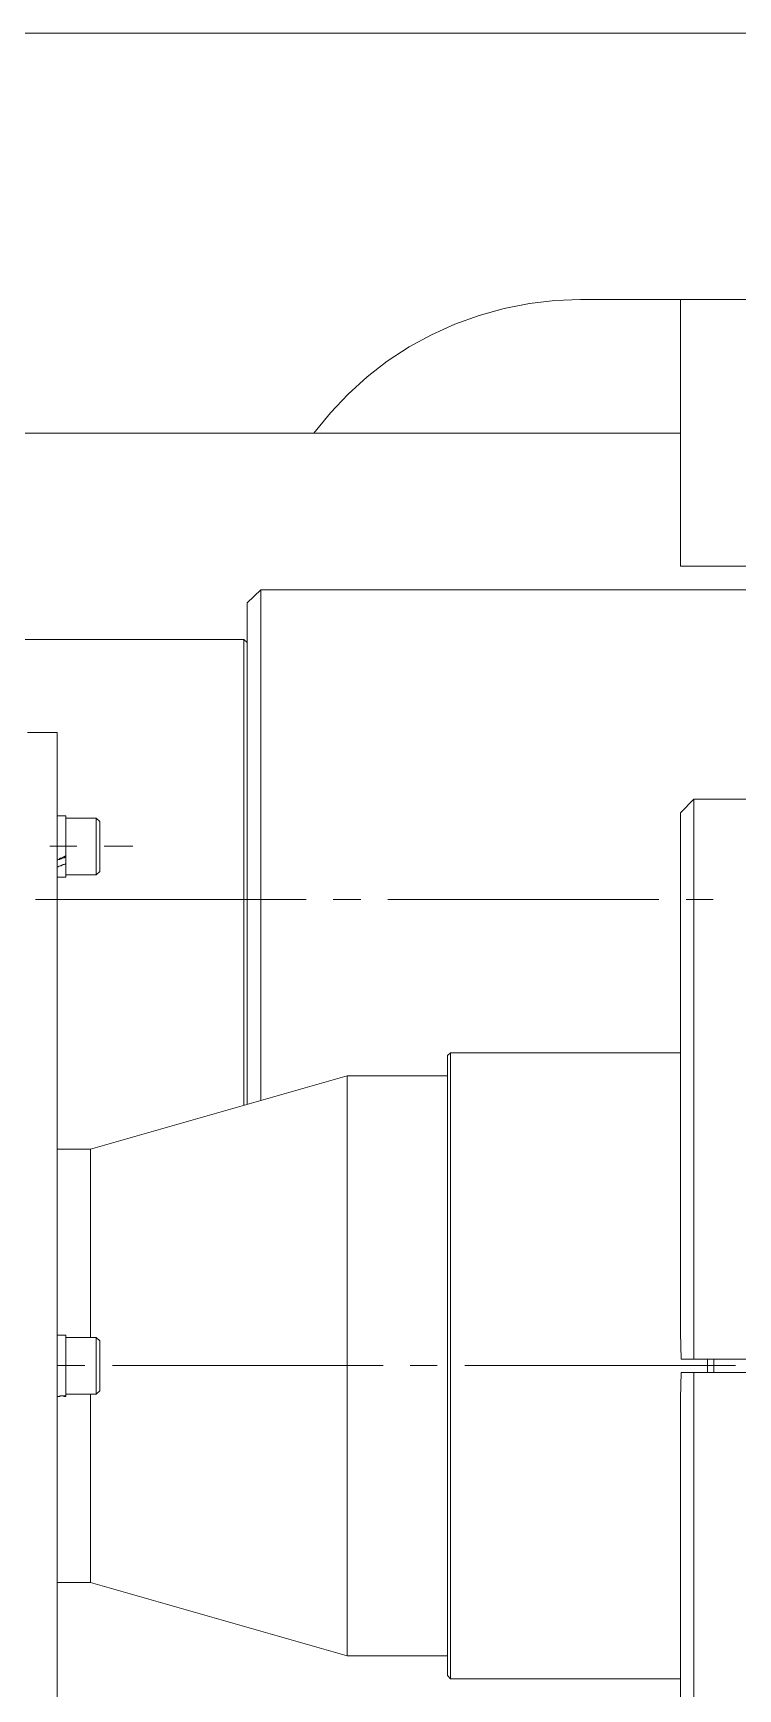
# Model space of a CAD drawing. Header units: millimetres. Extents: x 288 to 8834, y 20 to 9668.
# Drawn here: x 2664.7 to 2770.4, y 9008.3 to 9256.8 of the extents above; entities that cross this region are included whole.
import ezdxf

# ---------------------------------------------------------------- set-up
doc = ezdxf.new("R2010")
doc.units = ezdxf.units.MM
doc.layers.add('Layer1', color=7, linetype='Continuous')

# ---------------------------------------------------------------- blocks, each defined once
blk = doc.blocks.new('BLKF088')
at = {"layer": 'Layer1', "color": 7, "linetype": 'Continuous', "lineweight": 13}
for p, q in [((2739.16, 9216.23), (2735.37, 9215.46)), ((2742.95, 9216.66), (2739.16, 9216.23)), ((2746.83, 9216.84), (2742.95, 9216.66)), ((2731.58, 9214.43), (2727.97, 9213.13)), ((2735.37, 9215.46), (2731.58, 9214.43)), ((2724.44, 9211.5), (2721.08, 9209.69)), ((2727.97, 9213.13), (2724.44, 9211.5)), ((2721.08, 9209.69), (2717.81, 9207.54)), ((2717.81, 9207.54), (2714.79, 9205.21)), ((2714.79, 9205.21), (2711.95, 9202.63)), ((2711.95, 9202.63), (2709.28, 9199.79))]:
    blk.add_line(p, q, dxfattribs=at)
blk = doc.blocks.new('BLKF367')
at = {"layer": 'Layer1', "color": 7, "linetype": 'Continuous', "lineweight": 13}
for p, q in [((2668.29, 9132.7), (2668.46, 9132.79)), ((2668.46, 9132.79), (2668.55, 9132.79)), ((2668.55, 9132.79), (2668.63, 9132.88)), ((2668.63, 9132.88), (2668.72, 9132.96)), ((2668.72, 9132.96), (2668.89, 9132.96)), ((2668.89, 9132.96), (2668.98, 9133.05)), ((2668.98, 9133.05), (2669.07, 9133.05)), ((2669.07, 9133.05), (2669.15, 9133.13)), ((2669.15, 9133.13), (2669.32, 9133.22)), ((2669.32, 9133.22), (2669.41, 9133.22)), ((2669.41, 9133.22), (2669.5, 9133.31))]:
    blk.add_line(p, q, dxfattribs=at)
blk = doc.blocks.new('BLKF368')
at = {"layer": 'Layer1', "color": 7, "linetype": 'Continuous', "lineweight": 13}
for p, q in [((2668.46, 9131.67), (2668.55, 9131.76)), ((2668.55, 9131.76), (2668.63, 9131.76)), ((2668.63, 9131.76), (2668.72, 9131.84)), ((2668.72, 9131.84), (2668.89, 9131.84)), ((2668.89, 9131.84), (2668.98, 9131.93)), ((2668.98, 9131.93), (2669.07, 9131.93)), ((2669.07, 9131.93), (2669.15, 9132.01)), ((2669.15, 9132.01), (2669.32, 9132.01)), ((2669.32, 9132.01), (2669.41, 9132.1)), ((2669.41, 9132.1), (2669.5, 9132.1)), ((2668.29, 9131.67), (2668.46, 9131.67))]:
    blk.add_line(p, q, dxfattribs=at)
blk = doc.blocks.new('BLKF369')
at = {"layer": 'Layer1', "color": 7, "linetype": 'Continuous', "lineweight": 13}
for p, q in [((2668.29, 9132.7), (2668.46, 9132.79)), ((2668.46, 9132.79), (2668.63, 9132.79)), ((2668.63, 9132.79), (2668.72, 9132.88)), ((2668.72, 9132.88), (2668.89, 9132.88)), ((2668.89, 9132.88), (2668.98, 9132.96)), ((2668.98, 9132.96), (2669.07, 9132.96)), ((2669.07, 9132.96), (2669.15, 9133.05)), ((2669.15, 9133.05), (2669.32, 9133.05)), ((2669.32, 9133.05), (2669.41, 9133.13)), ((2669.41, 9133.13), (2669.5, 9133.13))]:
    blk.add_line(p, q, dxfattribs=at)
blk = doc.blocks.new('BLKF370')
at = {"layer": 'Layer1', "color": 7, "linetype": 'Continuous', "lineweight": 13}
for p, q in [((2668.98, 9052.27), (2669.24, 9052.27)), ((2669.24, 9052.27), (2669.32, 9052.19)), ((2669.32, 9052.19), (2669.58, 9052.19))]:
    blk.add_line(p, q, dxfattribs=at)
blk = doc.blocks.new('BLKF026')
at = {"layer": 'Layer1', "color": 7, "linetype": 'Continuous', "lineweight": 13}
for p, q in [((2771.8, 9256.79), (2583.3, 9256.79)), ((2771.8, 9216.84), (2746.83, 9216.84)), ((2761.81, 9216.84), (2761.81, 9176.79)), ((2709.28, 9199.79), (2706.78, 9196.77)), ((2761.81, 9196.77), (2583.3, 9196.77)), ((2761.81, 9176.79), (2775.85, 9176.79)), ((2698.86, 9173.26), (2696.79, 9171.28)), ((2698.86, 9173.26), (2698.86, 9096.62)), ((2774.3, 9173.26), (2698.86, 9173.26)), ((2696.79, 9096.02), (2696.79, 9171.28)), ((2696.28, 9165.77), (2602.33, 9165.77)), ((2696.28, 9095.85), (2696.28, 9165.77)), ((2696.79, 9165.34), (2696.28, 9165.77)), ((2668.29, 9151.82), (2663.81, 9151.82)), ((2668.29, 8961.77), (2668.29, 9151.82)), ((2763.79, 9141.83), (2761.81, 9139.76)), ((2763.79, 9141.83), (2763.79, 9057.78)), ((2811.84, 9141.83), (2763.79, 9141.83)), ((2669.58, 9139.33), (2668.29, 9139.33)), ((2669.58, 9133.31), (2669.58, 9139.33)), ((2761.81, 9061.74), (2761.81, 9139.76)), ((2674.15, 9138.99), (2669.58, 9138.99)), ((2674.66, 9138.47), (2674.15, 9138.99)), ((2674.15, 9138.99), (2674.15, 9130.46)), ((2674.66, 9138.47), (2674.66, 9130.98)), ((2671.22, 9134.77), (2667.17, 9134.77)), ((2679.66, 9134.77), (2675.35, 9134.77)), ((2669.5, 9133.31), (2669.58, 9133.31)), ((2669.5, 9133.13), (2669.58, 9133.22)), ((2669.5, 9132.1), (2669.58, 9132.19)), ((2669.58, 9133.31), (2669.58, 9132.36)), ((2669.58, 9132.36), (2669.58, 9130.12)), ((2668.29, 9130.12), (2669.58, 9130.12)), ((2669.58, 9130.46), (2674.15, 9130.46)), ((2674.15, 9130.46), (2674.66, 9130.98)), ((2705.66, 9126.76), (2665.02, 9126.76)), ((2713.84, 9126.76), (2709.71, 9126.76)), ((2758.54, 9126.76), (2717.89, 9126.76)), ((2766.72, 9126.76), (2762.67, 9126.76)), ((2727.28, 9103.77), (2726.85, 9103.34)), ((2726.85, 9010.33), (2726.85, 9103.34)), ((2727.28, 9103.77), (2727.28, 9009.82)), ((2761.81, 9103.77), (2727.28, 9103.77)), ((2711.78, 9100.32), (2673.28, 9089.3)), ((2711.78, 9100.32), (2711.78, 9013.26)), ((2726.85, 9100.32), (2711.78, 9100.32)), ((2673.28, 9089.3), (2668.29, 9089.3)), ((2673.28, 9089.3), (2673.28, 9061.06)), ((2669.58, 9061.4), (2668.29, 9061.4)), ((2669.58, 9052.19), (2669.58, 9061.4)), ((2674.15, 9061.06), (2669.58, 9061.06)), ((2674.15, 9061.06), (2674.15, 9052.53)), ((2674.66, 9060.54), (2674.15, 9061.06)), ((2674.66, 9060.54), (2674.66, 9053.05)), ((2761.81, 9061.74), (2761.9, 9057.78)), ((2790.74, 9057.78), (2761.9, 9057.78)), ((2765.86, 9055.8), (2765.86, 9057.78)), ((2766.8, 9057.78), (2766.8, 9055.8)), ((2672.42, 9056.84), (2668.38, 9056.84)), ((2717.2, 9056.84), (2676.56, 9056.84)), ((2725.3, 9056.84), (2721.25, 9056.84)), ((2770.08, 9056.84), (2729.43, 9056.84)), ((2761.9, 9055.8), (2761.81, 9051.93)), ((2761.9, 9055.8), (2790.74, 9055.8)), ((2763.79, 9055.8), (2763.79, 8971.84)), ((2668.63, 9052.19), (2668.72, 9052.27)), ((2668.72, 9052.27), (2669.58, 9052.27)), ((2669.58, 9052.53), (2674.15, 9052.53)), ((2673.28, 9052.53), (2673.28, 9024.29)), ((2674.15, 9052.53), (2674.66, 9053.05)), ((2668.29, 9052.19), (2668.63, 9052.19)), ((2761.81, 8973.82), (2761.81, 9051.93)), ((2668.29, 9024.29), (2673.28, 9024.29)), ((2673.28, 9024.29), (2711.78, 9013.26)), ((2711.78, 9013.26), (2726.85, 9013.26)), ((2726.85, 9010.33), (2727.28, 9009.82)), ((2727.28, 9009.82), (2761.81, 9009.82))]:
    blk.add_line(p, q, dxfattribs=at)
for name in ['BLKF088', 'BLKF367', 'BLKF369', 'BLKF368', 'BLKF370']:
    blk.add_blockref(name, (0, 0), dxfattribs=at)

msp = doc.modelspace()

# ---------------------------------------------------------------- block references
at = {"layer": 'Layer1', "color": 7, "linetype": 'Continuous', "lineweight": 13}
msp.add_blockref('BLKF026', (0, 0), dxfattribs=at)

doc.saveas('drawing.dxf')
